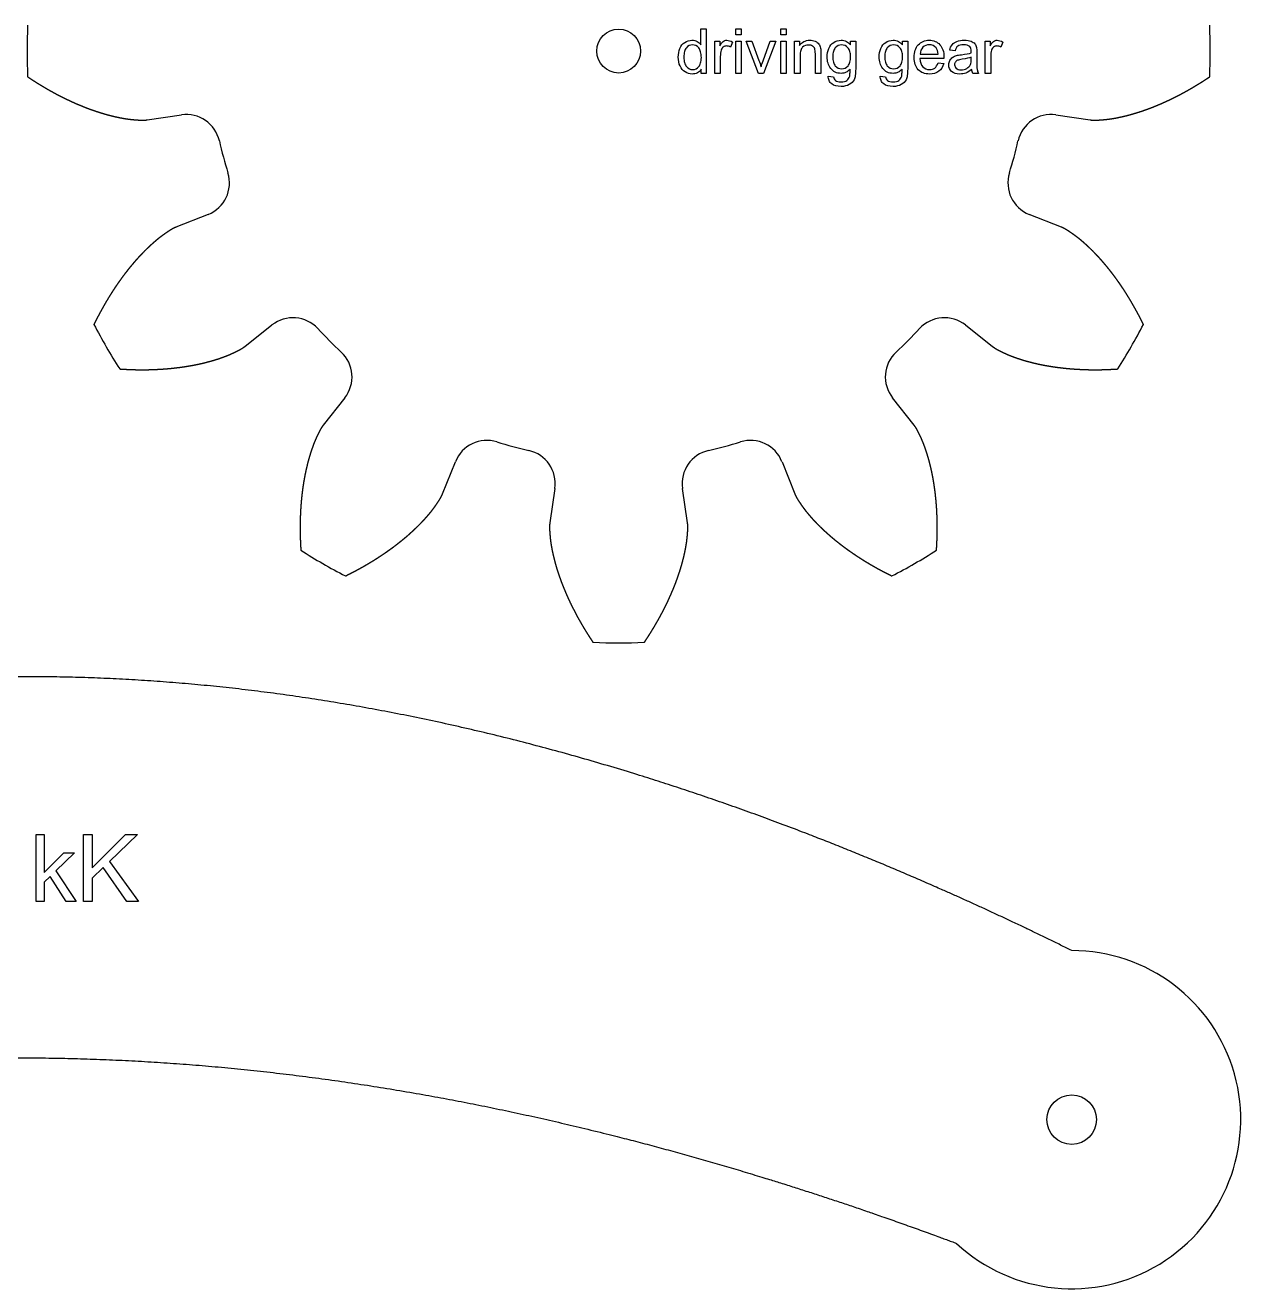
# Model space of a CAD drawing. Header units: millimetres. Extents: x 18 to 1169, y 18 to 1181.
# Drawn here: x 233.7 to 449.4, y 18 to 242.2 of the extents above; entities that cross this region are included whole.
import ezdxf

# ---------------------------------------------------------------- set-up
doc = ezdxf.new("R2010")
doc.units = ezdxf.units.MM
doc.layers.add('cut', color=5, linetype='Continuous', true_color=0x0000ff)
doc.layers.add('line engraving', color=1, linetype='Continuous', true_color=0xff0000)

msp = doc.modelspace()

# ---------------------------------------------------------------- linework, layer by layer
at = {"layer": 'cut', "color": 5, "true_color": 0x0000ff}
for p, q in [((255.31, 225.37), (261.41, 226.26)), ((416.59, 226.26), (422.69, 225.37)), ((266.14, 208.6), (260.42, 206.32)), ((417.58, 206.32), (411.86, 208.6)), ((272.64, 185.16), (277.47, 188.98)), ((400.53, 188.98), (405.36, 185.16)), ((290.39, 176.05), (286.58, 171.22)), ((391.42, 171.22), (387.61, 176.05)), ((307.74, 159), (310.01, 164.72)), ((367.99, 164.72), (370.26, 159)), ((327.67, 159.99), (326.78, 153.9)), ((351.22, 153.9), (350.33, 159.99))]:
    msp.add_line(p, q, dxfattribs=at)
for centre, radius in [((339, 237.58), 3.9), ((419.4, 48), 4.4)]:
    msp.add_circle(centre, radius, dxfattribs=at)
for centre, radius, start, end in [((339, 237.58), 105, 177.5067, -177.5067), ((339, 237.58), 105, -2.4933, 2.4933), ((262.27, 220.32), 6, 12.6817, 98.3062), ((415.73, 220.32), 6, 81.6938, 167.3183), ((339, 237.58), 72.64, -167.3183, -162.6817), ((339, 237.58), 72.64, -17.3183, -12.6817), ((263.92, 214.17), 6, -68.3062, 17.3183), ((414.08, 214.17), 6, 162.6817, -111.6938), ((339, 237.58), 105, -152.4933, -147.5067), ((281.19, 184.27), 6, 42.6817, 128.3062), ((339, 237.58), 72.64, -137.3183, -132.6817), ((339, 237.58), 72.64, -47.3183, -42.6817), ((396.81, 184.27), 6, 51.6938, 137.3183), ((339, 237.58), 105, -32.4933, -27.5067), ((285.68, 179.77), 6, -38.3062, 47.3183), ((392.32, 179.77), 6, 132.6817, -141.6938), ((315.59, 162.5), 6, 72.6817, 158.3062), ((339, 237.58), 72.64, -107.3183, -102.6817), ((339, 237.58), 72.64, -77.3183, -72.6817), ((362.41, 162.5), 6, 21.6938, 107.3183), ((321.73, 160.86), 6, -8.3062, 77.3183), ((356.27, 160.86), 6, 102.6817, -171.6938), ((339, 237.58), 105, -122.4933, -117.5067), ((339, 237.58), 105, -62.4933, -57.5067), ((339, 237.58), 105, -92.4933, -87.5067), ((419.4, 48), 30, -132.939, 90)]:
    msp.add_arc(centre, radius, start, end, dxfattribs=at)
for points in [[(234.1, 233.02), (234.16, 232.98), (234.27, 232.9), (234.45, 232.78), (234.68, 232.63), (234.97, 232.44), (235.27, 232.25), (235.56, 232.06), (235.86, 231.88), (236.15, 231.7), (236.45, 231.52), (236.74, 231.34), (237.04, 231.16), (237.33, 230.99), (237.63, 230.82), (237.93, 230.65), (238.23, 230.48), (238.52, 230.32), (238.82, 230.15), (239.12, 229.99), (239.42, 229.84), (239.72, 229.68), (240.02, 229.53), (240.33, 229.37), (240.63, 229.22), (240.93, 229.08), (241.23, 228.93), (241.53, 228.79), (241.84, 228.65), (242.14, 228.51), (242.44, 228.37), (242.75, 228.24), (243.05, 228.11), (243.36, 227.98), (243.66, 227.86), (243.97, 227.73), (244.27, 227.61), (244.58, 227.49), (244.88, 227.38), (245.19, 227.26), (245.49, 227.15), (245.8, 227.05), (246.11, 226.94), (246.42, 226.84), (246.72, 226.74), (247.03, 226.64), (247.34, 226.55), (247.64, 226.46), (247.95, 226.37), (248.26, 226.28), (248.57, 226.2), (248.88, 226.12), (249.18, 226.04), (249.49, 225.97), (249.8, 225.9), (250.11, 225.84), (250.42, 225.77), (250.72, 225.71), (251.03, 225.66), (251.34, 225.6), (251.65, 225.55), (251.96, 225.51), (252.26, 225.47), (252.57, 225.44), (252.88, 225.41), (253.18, 225.38), (253.49, 225.36), (253.8, 225.34), (254.1, 225.32), (254.41, 225.31), (254.71, 225.31), (254.95, 225.32), (255.13, 225.34), (255.25, 225.36), (255.31, 225.37)], [(422.69, 225.37), (422.75, 225.36), (422.87, 225.34), (423.05, 225.32), (423.29, 225.31), (423.59, 225.31), (423.9, 225.32), (424.2, 225.34), (424.51, 225.36), (424.82, 225.38), (425.12, 225.41), (425.43, 225.44), (425.74, 225.47), (426.04, 225.51), (426.35, 225.55), (426.66, 225.6), (426.97, 225.66), (427.28, 225.71), (427.58, 225.77), (427.89, 225.84), (428.2, 225.9), (428.51, 225.97), (428.82, 226.04), (429.12, 226.12), (429.43, 226.2), (429.74, 226.28), (430.05, 226.37), (430.36, 226.46), (430.66, 226.55), (430.97, 226.64), (431.28, 226.74), (431.58, 226.84), (431.89, 226.94), (432.2, 227.05), (432.51, 227.15), (432.81, 227.26), (433.12, 227.38), (433.42, 227.49), (433.73, 227.61), (434.03, 227.73), (434.34, 227.86), (434.64, 227.98), (434.95, 228.11), (435.25, 228.24), (435.56, 228.37), (435.86, 228.51), (436.16, 228.65), (436.47, 228.79), (436.77, 228.93), (437.07, 229.08), (437.37, 229.22), (437.67, 229.37), (437.98, 229.53), (438.28, 229.68), (438.58, 229.84), (438.88, 229.99), (439.18, 230.15), (439.48, 230.32), (439.77, 230.48), (440.07, 230.65), (440.37, 230.82), (440.67, 230.99), (440.96, 231.16), (441.26, 231.34), (441.55, 231.52), (441.85, 231.7), (442.14, 231.88), (442.44, 232.06), (442.73, 232.25), (443.03, 232.44), (443.32, 232.63), (443.55, 232.78), (443.73, 232.9), (443.84, 232.98), (443.9, 233.02)], [(260.42, 206.32), (260.36, 206.3), (260.25, 206.25), (260.08, 206.18), (259.87, 206.07), (259.6, 205.92), (259.34, 205.75), (259.09, 205.59), (258.83, 205.42), (258.58, 205.24), (258.33, 205.07), (258.07, 204.89), (257.83, 204.71), (257.58, 204.52), (257.33, 204.33), (257.09, 204.13), (256.85, 203.93), (256.61, 203.73), (256.38, 203.52), (256.14, 203.31), (255.91, 203.1), (255.68, 202.89), (255.45, 202.67), (255.22, 202.45), (254.99, 202.23), (254.77, 202), (254.54, 201.77), (254.32, 201.54), (254.1, 201.31), (253.88, 201.07), (253.66, 200.84), (253.45, 200.6), (253.23, 200.36), (253.02, 200.11), (252.81, 199.86), (252.6, 199.62), (252.39, 199.36), (252.18, 199.11), (251.98, 198.86), (251.77, 198.6), (251.57, 198.34), (251.37, 198.08), (251.17, 197.81), (250.97, 197.55), (250.77, 197.28), (250.58, 197.01), (250.39, 196.74), (250.19, 196.47), (250, 196.19), (249.81, 195.92), (249.63, 195.64), (249.44, 195.36), (249.25, 195.08), (249.07, 194.79), (248.89, 194.51), (248.71, 194.22), (248.53, 193.93), (248.35, 193.64), (248.18, 193.35), (248, 193.05), (247.83, 192.76), (247.66, 192.46), (247.49, 192.16), (247.32, 191.86), (247.15, 191.56), (246.99, 191.26), (246.82, 190.95), (246.66, 190.64), (246.5, 190.34), (246.34, 190.03), (246.18, 189.72), (246.06, 189.47), (245.96, 189.28), (245.9, 189.15), (245.87, 189.09)], [(432.13, 189.09), (432.1, 189.15), (432.04, 189.28), (431.94, 189.47), (431.82, 189.72), (431.66, 190.03), (431.5, 190.34), (431.34, 190.64), (431.18, 190.95), (431.01, 191.26), (430.85, 191.56), (430.68, 191.86), (430.51, 192.16), (430.34, 192.46), (430.17, 192.76), (430, 193.05), (429.82, 193.35), (429.65, 193.64), (429.47, 193.93), (429.29, 194.22), (429.11, 194.51), (428.93, 194.79), (428.75, 195.08), (428.56, 195.36), (428.37, 195.64), (428.19, 195.92), (428, 196.19), (427.81, 196.47), (427.61, 196.74), (427.42, 197.01), (427.23, 197.28), (427.03, 197.55), (426.83, 197.81), (426.63, 198.08), (426.43, 198.34), (426.23, 198.6), (426.02, 198.86), (425.82, 199.11), (425.61, 199.36), (425.4, 199.62), (425.19, 199.86), (424.98, 200.11), (424.77, 200.36), (424.55, 200.6), (424.34, 200.84), (424.12, 201.07), (423.9, 201.31), (423.68, 201.54), (423.46, 201.77), (423.23, 202), (423.01, 202.23), (422.78, 202.45), (422.55, 202.67), (422.32, 202.89), (422.09, 203.1), (421.86, 203.31), (421.62, 203.52), (421.39, 203.73), (421.15, 203.93), (420.91, 204.13), (420.67, 204.33), (420.42, 204.52), (420.17, 204.71), (419.93, 204.89), (419.67, 205.07), (419.42, 205.24), (419.17, 205.42), (418.91, 205.59), (418.66, 205.75), (418.4, 205.92), (418.13, 206.07), (417.92, 206.18), (417.75, 206.25), (417.64, 206.3), (417.58, 206.32)], [(250.44, 181.18), (250.51, 181.17), (250.65, 181.16), (250.86, 181.15), (251.14, 181.13), (251.48, 181.12), (251.83, 181.1), (252.18, 181.08), (252.53, 181.07), (252.87, 181.06), (253.22, 181.05), (253.56, 181.05), (253.91, 181.04), (254.25, 181.04), (254.59, 181.04), (254.94, 181.04), (255.28, 181.05), (255.62, 181.05), (255.96, 181.06), (256.3, 181.07), (256.64, 181.09), (256.98, 181.1), (257.31, 181.12), (257.65, 181.14), (257.99, 181.16), (258.32, 181.18), (258.66, 181.21), (258.99, 181.23), (259.32, 181.26), (259.65, 181.3), (259.98, 181.33), (260.31, 181.37), (260.64, 181.41), (260.97, 181.45), (261.3, 181.49), (261.62, 181.54), (261.95, 181.58), (262.27, 181.63), (262.59, 181.69), (262.92, 181.74), (263.24, 181.8), (263.56, 181.86), (263.87, 181.92), (264.19, 181.99), (264.51, 182.05), (264.82, 182.12), (265.14, 182.19), (265.45, 182.27), (265.76, 182.35), (266.07, 182.43), (266.38, 182.51), (266.68, 182.59), (266.99, 182.68), (267.29, 182.77), (267.59, 182.87), (267.89, 182.96), (268.19, 183.06), (268.49, 183.17), (268.78, 183.27), (269.07, 183.38), (269.37, 183.49), (269.65, 183.6), (269.94, 183.72), (270.22, 183.85), (270.5, 183.98), (270.78, 184.11), (271.06, 184.24), (271.33, 184.38), (271.61, 184.51), (271.88, 184.66), (272.14, 184.81), (272.34, 184.94), (272.49, 185.05), (272.59, 185.12), (272.64, 185.16)], [(405.36, 185.16), (405.41, 185.12), (405.51, 185.05), (405.66, 184.94), (405.86, 184.81), (406.12, 184.66), (406.39, 184.51), (406.67, 184.38), (406.94, 184.24), (407.22, 184.11), (407.5, 183.98), (407.78, 183.85), (408.06, 183.72), (408.35, 183.6), (408.63, 183.49), (408.93, 183.38), (409.22, 183.27), (409.51, 183.17), (409.81, 183.06), (410.11, 182.96), (410.41, 182.87), (410.71, 182.77), (411.01, 182.68), (411.32, 182.59), (411.62, 182.51), (411.93, 182.43), (412.24, 182.35), (412.55, 182.27), (412.86, 182.19), (413.18, 182.12), (413.49, 182.05), (413.81, 181.99), (414.13, 181.92), (414.44, 181.86), (414.76, 181.8), (415.08, 181.74), (415.41, 181.69), (415.73, 181.63), (416.05, 181.58), (416.38, 181.54), (416.7, 181.49), (417.03, 181.45), (417.36, 181.41), (417.69, 181.37), (418.02, 181.33), (418.35, 181.3), (418.68, 181.26), (419.01, 181.23), (419.34, 181.21), (419.68, 181.18), (420.01, 181.16), (420.35, 181.14), (420.69, 181.12), (421.02, 181.1), (421.36, 181.09), (421.7, 181.07), (422.04, 181.06), (422.38, 181.05), (422.72, 181.05), (423.06, 181.04), (423.41, 181.04), (423.75, 181.04), (424.09, 181.04), (424.44, 181.05), (424.78, 181.05), (425.13, 181.06), (425.47, 181.07), (425.82, 181.08), (426.17, 181.1), (426.52, 181.12), (426.86, 181.13), (427.14, 181.15), (427.35, 181.16), (427.49, 181.17), (427.56, 181.18)], [(286.58, 171.22), (286.54, 171.17), (286.47, 171.08), (286.36, 170.93), (286.23, 170.72), (286.07, 170.46), (285.93, 170.19), (285.79, 169.92), (285.66, 169.64), (285.52, 169.37), (285.39, 169.09), (285.26, 168.81), (285.14, 168.52), (285.02, 168.24), (284.9, 167.95), (284.79, 167.66), (284.69, 167.37), (284.58, 167.07), (284.48, 166.77), (284.38, 166.48), (284.28, 166.18), (284.19, 165.87), (284.1, 165.57), (284.01, 165.27), (283.92, 164.96), (283.84, 164.65), (283.76, 164.34), (283.69, 164.03), (283.61, 163.72), (283.54, 163.41), (283.47, 163.09), (283.4, 162.78), (283.34, 162.46), (283.27, 162.14), (283.21, 161.82), (283.16, 161.5), (283.1, 161.18), (283.05, 160.86), (283, 160.53), (282.95, 160.21), (282.91, 159.88), (282.86, 159.55), (282.82, 159.23), (282.78, 158.9), (282.75, 158.57), (282.71, 158.24), (282.68, 157.91), (282.65, 157.57), (282.62, 157.24), (282.6, 156.91), (282.57, 156.57), (282.55, 156.23), (282.53, 155.9), (282.52, 155.56), (282.5, 155.22), (282.49, 154.88), (282.48, 154.54), (282.47, 154.2), (282.46, 153.86), (282.46, 153.52), (282.46, 153.18), (282.46, 152.83), (282.46, 152.49), (282.46, 152.15), (282.47, 151.8), (282.48, 151.46), (282.49, 151.11), (282.5, 150.76), (282.52, 150.42), (282.53, 150.07), (282.55, 149.72), (282.57, 149.44), (282.58, 149.23), (282.59, 149.09), (282.59, 149.02)], [(395.41, 149.02), (395.41, 149.09), (395.42, 149.23), (395.43, 149.44), (395.45, 149.72), (395.47, 150.07), (395.48, 150.42), (395.5, 150.76), (395.51, 151.11), (395.52, 151.46), (395.53, 151.8), (395.54, 152.15), (395.54, 152.49), (395.54, 152.83), (395.54, 153.18), (395.54, 153.52), (395.54, 153.86), (395.53, 154.2), (395.52, 154.54), (395.51, 154.88), (395.5, 155.22), (395.48, 155.56), (395.47, 155.9), (395.45, 156.23), (395.43, 156.57), (395.4, 156.91), (395.38, 157.24), (395.35, 157.57), (395.32, 157.91), (395.29, 158.24), (395.25, 158.57), (395.22, 158.9), (395.18, 159.23), (395.14, 159.55), (395.09, 159.88), (395.05, 160.21), (395, 160.53), (394.95, 160.86), (394.9, 161.18), (394.84, 161.5), (394.79, 161.82), (394.73, 162.14), (394.66, 162.46), (394.6, 162.78), (394.53, 163.09), (394.46, 163.41), (394.39, 163.72), (394.31, 164.03), (394.24, 164.34), (394.16, 164.65), (394.08, 164.96), (393.99, 165.27), (393.9, 165.57), (393.81, 165.87), (393.72, 166.18), (393.62, 166.48), (393.52, 166.77), (393.42, 167.07), (393.31, 167.37), (393.21, 167.66), (393.1, 167.95), (392.98, 168.24), (392.86, 168.52), (392.74, 168.81), (392.61, 169.09), (392.48, 169.37), (392.34, 169.64), (392.21, 169.92), (392.07, 170.19), (391.93, 170.46), (391.77, 170.72), (391.64, 170.93), (391.53, 171.08), (391.46, 171.17), (391.42, 171.22)], [(290.51, 144.45), (290.57, 144.48), (290.69, 144.55), (290.88, 144.64), (291.13, 144.77), (291.44, 144.92), (291.75, 145.08), (292.06, 145.24), (292.37, 145.41), (292.67, 145.57), (292.98, 145.74), (293.28, 145.9), (293.58, 146.07), (293.88, 146.24), (294.17, 146.41), (294.47, 146.59), (294.76, 146.76), (295.06, 146.94), (295.35, 147.11), (295.63, 147.29), (295.92, 147.47), (296.21, 147.66), (296.49, 147.84), (296.77, 148.02), (297.05, 148.21), (297.33, 148.4), (297.61, 148.59), (297.88, 148.78), (298.16, 148.97), (298.43, 149.16), (298.7, 149.36), (298.96, 149.55), (299.23, 149.75), (299.49, 149.95), (299.75, 150.15), (300.01, 150.36), (300.27, 150.56), (300.53, 150.77), (300.78, 150.97), (301.03, 151.18), (301.28, 151.39), (301.53, 151.6), (301.77, 151.82), (302.01, 152.03), (302.25, 152.25), (302.49, 152.46), (302.73, 152.68), (302.96, 152.9), (303.19, 153.13), (303.42, 153.35), (303.64, 153.58), (303.87, 153.8), (304.09, 154.03), (304.3, 154.26), (304.52, 154.49), (304.73, 154.73), (304.94, 154.96), (305.14, 155.2), (305.35, 155.44), (305.55, 155.68), (305.74, 155.92), (305.94, 156.16), (306.12, 156.41), (306.31, 156.66), (306.48, 156.91), (306.66, 157.16), (306.83, 157.42), (307, 157.67), (307.17, 157.93), (307.33, 158.19), (307.48, 158.45), (307.59, 158.67), (307.67, 158.83), (307.72, 158.95), (307.74, 159)], [(370.26, 159), (370.28, 158.95), (370.33, 158.83), (370.41, 158.67), (370.52, 158.45), (370.67, 158.19), (370.83, 157.93), (371, 157.67), (371.17, 157.42), (371.34, 157.16), (371.52, 156.91), (371.69, 156.66), (371.88, 156.41), (372.06, 156.16), (372.26, 155.92), (372.45, 155.68), (372.65, 155.44), (372.86, 155.2), (373.06, 154.96), (373.27, 154.73), (373.48, 154.49), (373.7, 154.26), (373.91, 154.03), (374.13, 153.8), (374.36, 153.58), (374.58, 153.35), (374.81, 153.13), (375.04, 152.9), (375.27, 152.68), (375.51, 152.46), (375.75, 152.25), (375.99, 152.03), (376.23, 151.82), (376.47, 151.6), (376.72, 151.39), (376.97, 151.18), (377.22, 150.97), (377.47, 150.77), (377.73, 150.56), (377.99, 150.36), (378.25, 150.15), (378.51, 149.95), (378.77, 149.75), (379.04, 149.55), (379.3, 149.36), (379.57, 149.16), (379.84, 148.97), (380.12, 148.78), (380.39, 148.59), (380.67, 148.4), (380.95, 148.21), (381.23, 148.02), (381.51, 147.84), (381.79, 147.66), (382.08, 147.47), (382.37, 147.29), (382.65, 147.11), (382.94, 146.94), (383.24, 146.76), (383.53, 146.59), (383.83, 146.41), (384.12, 146.24), (384.42, 146.07), (384.72, 145.9), (385.02, 145.74), (385.33, 145.57), (385.63, 145.41), (385.94, 145.24), (386.25, 145.08), (386.56, 144.92), (386.87, 144.77), (387.12, 144.64), (387.31, 144.55), (387.43, 144.48), (387.49, 144.45)], [(326.78, 153.9), (326.77, 153.84), (326.76, 153.72), (326.74, 153.54), (326.73, 153.29), (326.73, 152.99), (326.74, 152.69), (326.75, 152.38), (326.77, 152.07), (326.8, 151.77), (326.82, 151.46), (326.85, 151.15), (326.89, 150.85), (326.92, 150.54), (326.97, 150.23), (327.02, 149.92), (327.07, 149.62), (327.13, 149.31), (327.19, 149), (327.25, 148.69), (327.32, 148.38), (327.39, 148.08), (327.46, 147.77), (327.54, 147.46), (327.62, 147.15), (327.7, 146.84), (327.78, 146.54), (327.87, 146.23), (327.96, 145.92), (328.06, 145.61), (328.15, 145.31), (328.25, 145), (328.36, 144.69), (328.46, 144.39), (328.57, 144.08), (328.68, 143.77), (328.79, 143.47), (328.91, 143.16), (329.03, 142.85), (329.15, 142.55), (329.27, 142.24), (329.4, 141.94), (329.53, 141.64), (329.66, 141.33), (329.79, 141.03), (329.93, 140.72), (330.06, 140.42), (330.2, 140.12), (330.35, 139.81), (330.49, 139.51), (330.64, 139.21), (330.79, 138.91), (330.94, 138.61), (331.1, 138.31), (331.25, 138.01), (331.41, 137.71), (331.57, 137.41), (331.73, 137.11), (331.9, 136.81), (332.07, 136.51), (332.24, 136.21), (332.41, 135.92), (332.58, 135.62), (332.76, 135.32), (332.93, 135.03), (333.11, 134.73), (333.3, 134.44), (333.48, 134.15), (333.67, 133.85), (333.86, 133.56), (334.05, 133.27), (334.2, 133.03), (334.32, 132.86), (334.39, 132.74), (334.43, 132.68)], [(343.57, 132.68), (343.61, 132.74), (343.68, 132.86), (343.8, 133.03), (343.95, 133.27), (344.14, 133.56), (344.33, 133.85), (344.52, 134.15), (344.7, 134.44), (344.89, 134.73), (345.07, 135.03), (345.24, 135.32), (345.42, 135.62), (345.59, 135.92), (345.76, 136.21), (345.93, 136.51), (346.1, 136.81), (346.27, 137.11), (346.43, 137.41), (346.59, 137.71), (346.75, 138.01), (346.9, 138.31), (347.06, 138.61), (347.21, 138.91), (347.36, 139.21), (347.51, 139.51), (347.65, 139.81), (347.8, 140.12), (347.94, 140.42), (348.07, 140.72), (348.21, 141.03), (348.34, 141.33), (348.47, 141.64), (348.6, 141.94), (348.73, 142.24), (348.85, 142.55), (348.97, 142.85), (349.09, 143.16), (349.21, 143.47), (349.32, 143.77), (349.43, 144.08), (349.54, 144.39), (349.64, 144.69), (349.75, 145), (349.85, 145.31), (349.94, 145.61), (350.04, 145.92), (350.13, 146.23), (350.22, 146.54), (350.3, 146.84), (350.38, 147.15), (350.46, 147.46), (350.54, 147.77), (350.61, 148.08), (350.68, 148.38), (350.75, 148.69), (350.81, 149), (350.87, 149.31), (350.93, 149.62), (350.98, 149.92), (351.03, 150.23), (351.08, 150.54), (351.11, 150.85), (351.15, 151.15), (351.18, 151.46), (351.2, 151.77), (351.23, 152.07), (351.25, 152.38), (351.26, 152.69), (351.27, 152.99), (351.27, 153.29), (351.26, 153.54), (351.24, 153.72), (351.23, 153.84), (351.22, 153.9)], [(419.4, 78), (411.97, 81.69), (397.12, 88.73), (374.83, 98.34), (345.12, 109.19), (307.98, 119.25), (270.84, 125.51), (233.7, 127.65), (196.56, 125.51), (159.42, 119.25), (122.28, 109.19), (92.57, 98.34), (70.29, 88.73), (55.43, 81.69), (48, 78)]]:
    msp.add_open_spline(points, degree=5, dxfattribs=at)
msp.add_open_spline([(68.8, 26.38), (71.99, 27.6), (82.52, 31.53), (100.42, 37.73), (125.71, 45.3), (158.42, 52.82), (195.41, 58.09), (232.5, 59.87), (269.69, 58.04), (306.99, 52.75), (340.3, 45.19), (366.19, 37.57), (384.61, 31.31), (395.54, 27.32), (398.97, 26.04)], degree=5, knots=[-0.9433543, -0.9433543, -0.9433543, -0.9433543, -0.9433543, -0.9433543, -0.9, -0.8, -0.7, -0.6, -0.5, -0.4, -0.3, -0.2, -0.1, -0.0544049, -0.0544049, -0.0544049, -0.0544049, -0.0544049, -0.0544049], dxfattribs=at)
at = {"layer": 'line engraving', "color": 1, "true_color": 0xff0000}
for points in [[(353.65, 233.62), (353.65, 234.35), (353.51, 234.15), (353.35, 233.97), (353.17, 233.83), (352.98, 233.71), (352.77, 233.61), (352.54, 233.55), (352.3, 233.51), (352.05, 233.49), (351.71, 233.52), (351.39, 233.59), (351.08, 233.71), (350.78, 233.87), (350.51, 234.08), (350.27, 234.32), (350.07, 234.61), (349.89, 234.93), (349.75, 235.28), (349.65, 235.66), (349.6, 236.06), (349.58, 236.49), (349.59, 236.91), (349.65, 237.31), (349.74, 237.69), (349.86, 238.05), (350.02, 238.38), (350.22, 238.66), (350.45, 238.91), (350.72, 239.12), (351.02, 239.28), (351.33, 239.4), (351.66, 239.47), (352, 239.49), (352.25, 239.48), (352.49, 239.44), (352.72, 239.37), (352.93, 239.27), (353.12, 239.15), (353.29, 239.02), (353.45, 238.87), (353.59, 238.7), (353.59, 241.54), (354.55, 241.54), (354.55, 233.62), (353.65, 233.62)], [(359.77, 240.43), (359.77, 241.54), (360.75, 241.54), (360.75, 240.43), (359.77, 240.43)], [(367.76, 240.43), (367.76, 241.54), (368.74, 241.54), (368.74, 240.43), (367.76, 240.43)], [(350.58, 236.49), (350.58, 236.22), (350.6, 235.97), (350.64, 235.74), (350.69, 235.52), (350.76, 235.33), (350.84, 235.15), (350.93, 234.98), (351.04, 234.84), (351.28, 234.6), (351.55, 234.43), (351.83, 234.33), (352.14, 234.29), (352.44, 234.33), (352.73, 234.42), (352.99, 234.59), (353.22, 234.81), (353.33, 234.95), (353.42, 235.11), (353.49, 235.28), (353.55, 235.47), (353.6, 235.68), (353.64, 235.91), (353.66, 236.15), (353.67, 236.41), (353.66, 236.69), (353.64, 236.96), (353.6, 237.2), (353.55, 237.43), (353.49, 237.63), (353.41, 237.82), (353.32, 237.99), (353.21, 238.14), (352.97, 238.38), (352.71, 238.55), (352.41, 238.65), (352.09, 238.69), (351.78, 238.65), (351.5, 238.55), (351.24, 238.39), (351.01, 238.16), (350.91, 238.01), (350.82, 237.85), (350.75, 237.67), (350.68, 237.47), (350.64, 237.26), (350.6, 237.02), (350.58, 236.76), (350.58, 236.49)], [(356.07, 233.62), (356.07, 239.36), (356.95, 239.36), (356.95, 238.49), (357.11, 238.77), (357.27, 239), (357.42, 239.17), (357.57, 239.3), (357.71, 239.38), (357.86, 239.44), (358.02, 239.48), (358.19, 239.49), (358.44, 239.47), (358.69, 239.41), (358.94, 239.32), (359.19, 239.18), (358.85, 238.28), (358.68, 238.37), (358.5, 238.43), (358.32, 238.47), (358.14, 238.49), (357.99, 238.47), (357.84, 238.44), (357.7, 238.38), (357.57, 238.29), (357.45, 238.19), (357.35, 238.07), (357.27, 237.92), (357.21, 237.76), (357.13, 237.5), (357.08, 237.22), (357.05, 236.93), (357.04, 236.63), (357.04, 233.62), (356.07, 233.62)], [(359.77, 233.62), (359.77, 239.36), (360.75, 239.36), (360.75, 233.62), (359.77, 233.62)], [(363.82, 233.62), (361.64, 239.36), (362.66, 239.36), (363.9, 235.93), (363.99, 235.64), (364.09, 235.36), (364.18, 235.07), (364.26, 234.77), (364.33, 235.01), (364.42, 235.27), (364.52, 235.55), (364.63, 235.86), (365.9, 239.36), (366.9, 239.36), (364.73, 233.62), (363.82, 233.62)], [(367.76, 233.62), (367.76, 239.36), (368.74, 239.36), (368.74, 233.62), (367.76, 233.62)], [(370.22, 233.62), (370.22, 239.36), (371.09, 239.36), (371.09, 238.55), (371.26, 238.77), (371.44, 238.96), (371.65, 239.12), (371.87, 239.26), (372.1, 239.36), (372.36, 239.43), (372.63, 239.48), (372.92, 239.49), (373.17, 239.48), (373.42, 239.44), (373.65, 239.39), (373.87, 239.31), (374.08, 239.2), (374.25, 239.09), (374.4, 238.96), (374.52, 238.82), (374.62, 238.66), (374.71, 238.49), (374.78, 238.3), (374.83, 238.1), (374.85, 237.94), (374.87, 237.73), (374.88, 237.46), (374.88, 237.15), (374.88, 233.62), (373.91, 233.62), (373.91, 237.11), (373.9, 237.39), (373.88, 237.63), (373.84, 237.84), (373.8, 238), (373.73, 238.14), (373.64, 238.27), (373.53, 238.38), (373.39, 238.47), (373.24, 238.55), (373.08, 238.6), (372.9, 238.64), (372.71, 238.65), (372.41, 238.62), (372.14, 238.55), (371.88, 238.43), (371.64, 238.25), (371.54, 238.14), (371.44, 238.01), (371.37, 237.86), (371.3, 237.68), (371.25, 237.48), (371.22, 237.26), (371.2, 237.02), (371.19, 236.76), (371.19, 233.62), (370.22, 233.62)], [(376.19, 233.15), (377.14, 233.01), (377.18, 232.8), (377.25, 232.63), (377.35, 232.48), (377.47, 232.37), (377.67, 232.25), (377.9, 232.17), (378.16, 232.12), (378.46, 232.1), (378.78, 232.12), (379.06, 232.17), (379.3, 232.25), (379.5, 232.37), (379.67, 232.52), (379.81, 232.69), (379.92, 232.9), (380, 233.13), (380.02, 233.21), (380.03, 233.32), (380.04, 233.44), (380.05, 233.59), (380.06, 233.75), (380.07, 233.94), (380.07, 234.15), (380.07, 234.37), (379.9, 234.2), (379.73, 234.05), (379.55, 233.92), (379.35, 233.81), (379.15, 233.73), (378.94, 233.67), (378.71, 233.63), (378.48, 233.62), (378.19, 233.64), (377.92, 233.68), (377.67, 233.74), (377.43, 233.84), (377.21, 233.96), (377.01, 234.1), (376.82, 234.28), (376.65, 234.48), (376.5, 234.7), (376.36, 234.93), (376.25, 235.17), (376.16, 235.42), (376.09, 235.68), (376.04, 235.95), (376.01, 236.23), (376, 236.52), (376.02, 236.93), (376.07, 237.31), (376.17, 237.69), (376.3, 238.04), (376.46, 238.37), (376.66, 238.66), (376.89, 238.9), (377.16, 239.11), (377.45, 239.28), (377.77, 239.4), (378.12, 239.47), (378.49, 239.49), (378.73, 239.48), (378.97, 239.44), (379.2, 239.38), (379.41, 239.29), (379.62, 239.17), (379.81, 239.03), (379.99, 238.86), (380.16, 238.67), (380.16, 239.36), (381.06, 239.36), (381.06, 234.4), (381.05, 234.08), (381.04, 233.78), (381.02, 233.51), (380.99, 233.26), (380.95, 233.03), (380.9, 232.83), (380.85, 232.65), (380.79, 232.5), (380.63, 232.24), (380.43, 232), (380.2, 231.8), (379.92, 231.62), (379.61, 231.48), (379.26, 231.38), (378.88, 231.31), (378.46, 231.29), (377.98, 231.32), (377.54, 231.41), (377.15, 231.55), (376.81, 231.76), (376.66, 231.88), (376.53, 232.02), (376.42, 232.17), (376.34, 232.33), (376.27, 232.52), (376.22, 232.71), (376.2, 232.92), (376.19, 233.15)], [(377, 236.6), (377.01, 236.32), (377.03, 236.07), (377.06, 235.83), (377.11, 235.62), (377.17, 235.42), (377.25, 235.24), (377.34, 235.09), (377.45, 234.95), (377.69, 234.72), (377.95, 234.56), (378.25, 234.46), (378.57, 234.43), (378.89, 234.46), (379.19, 234.56), (379.46, 234.72), (379.7, 234.94), (379.8, 235.08), (379.89, 235.24), (379.97, 235.41), (380.04, 235.61), (380.09, 235.82), (380.12, 236.05), (380.14, 236.3), (380.15, 236.56), (380.14, 236.82), (380.12, 237.06), (380.08, 237.28), (380.03, 237.49), (379.97, 237.68), (379.89, 237.85), (379.79, 238.01), (379.68, 238.15), (379.44, 238.39), (379.17, 238.55), (378.87, 238.65), (378.56, 238.69), (378.24, 238.65), (377.96, 238.55), (377.69, 238.39), (377.45, 238.16), (377.35, 238.02), (377.26, 237.86), (377.18, 237.69), (377.11, 237.5), (377.06, 237.3), (377.03, 237.08), (377.01, 236.85), (377, 236.6)], [(385.42, 233.15), (386.37, 233.01), (386.41, 232.8), (386.48, 232.63), (386.58, 232.48), (386.7, 232.37), (386.9, 232.25), (387.13, 232.17), (387.39, 232.12), (387.69, 232.1), (388.01, 232.12), (388.29, 232.17), (388.53, 232.25), (388.73, 232.37), (388.9, 232.52), (389.04, 232.69), (389.15, 232.9), (389.23, 233.13), (389.25, 233.21), (389.26, 233.32), (389.27, 233.44), (389.28, 233.59), (389.29, 233.75), (389.3, 233.94), (389.3, 234.15), (389.3, 234.37), (389.13, 234.2), (388.96, 234.05), (388.78, 233.92), (388.58, 233.81), (388.38, 233.73), (388.17, 233.67), (387.94, 233.63), (387.71, 233.62), (387.42, 233.64), (387.15, 233.68), (386.9, 233.74), (386.66, 233.84), (386.44, 233.96), (386.24, 234.1), (386.05, 234.28), (385.88, 234.48), (385.73, 234.7), (385.59, 234.93), (385.48, 235.17), (385.39, 235.42), (385.32, 235.68), (385.27, 235.95), (385.24, 236.23), (385.23, 236.52), (385.25, 236.93), (385.3, 237.31), (385.4, 237.69), (385.53, 238.04), (385.69, 238.37), (385.89, 238.66), (386.12, 238.9), (386.39, 239.11), (386.68, 239.28), (387, 239.4), (387.35, 239.47), (387.72, 239.49), (387.96, 239.48), (388.2, 239.44), (388.43, 239.38), (388.64, 239.29), (388.85, 239.17), (389.04, 239.03), (389.22, 238.86), (389.39, 238.67), (389.39, 239.36), (390.29, 239.36), (390.29, 234.4), (390.28, 234.08), (390.27, 233.78), (390.25, 233.51), (390.22, 233.26), (390.18, 233.03), (390.13, 232.83), (390.08, 232.65), (390.01, 232.5), (389.86, 232.24), (389.66, 232), (389.43, 231.8), (389.15, 231.62), (388.84, 231.48), (388.49, 231.38), (388.11, 231.31), (387.69, 231.29), (387.21, 231.32), (386.77, 231.41), (386.38, 231.55), (386.03, 231.76), (385.89, 231.88), (385.76, 232.02), (385.65, 232.17), (385.57, 232.33), (385.5, 232.52), (385.45, 232.71), (385.43, 232.92), (385.42, 233.15)], [(386.23, 236.6), (386.24, 236.32), (386.26, 236.07), (386.29, 235.83), (386.34, 235.62), (386.4, 235.42), (386.48, 235.24), (386.57, 235.09), (386.68, 234.95), (386.92, 234.72), (387.18, 234.56), (387.48, 234.46), (387.8, 234.43), (388.12, 234.46), (388.42, 234.56), (388.69, 234.72), (388.93, 234.94), (389.03, 235.08), (389.12, 235.24), (389.2, 235.41), (389.27, 235.61), (389.32, 235.82), (389.35, 236.05), (389.37, 236.3), (389.38, 236.56), (389.37, 236.82), (389.35, 237.06), (389.31, 237.28), (389.26, 237.49), (389.2, 237.68), (389.12, 237.85), (389.02, 238.01), (388.91, 238.15), (388.67, 238.39), (388.4, 238.55), (388.1, 238.65), (387.79, 238.69), (387.47, 238.65), (387.19, 238.55), (386.92, 238.39), (386.68, 238.16), (386.58, 238.02), (386.48, 237.86), (386.41, 237.69), (386.34, 237.5), (386.29, 237.3), (386.26, 237.08), (386.24, 236.85), (386.23, 236.6)], [(395.69, 235.47), (396.69, 235.35), (396.55, 234.93), (396.35, 234.56), (396.11, 234.25), (395.81, 233.98), (395.47, 233.77), (395.08, 233.61), (394.64, 233.52), (394.17, 233.49), (393.86, 233.51), (393.57, 233.54), (393.3, 233.6), (393.04, 233.69), (392.8, 233.8), (392.57, 233.93), (392.36, 234.09), (392.17, 234.27), (392, 234.47), (391.85, 234.7), (391.72, 234.94), (391.62, 235.2), (391.54, 235.48), (391.48, 235.78), (391.44, 236.1), (391.43, 236.44), (391.44, 236.8), (391.48, 237.13), (391.54, 237.44), (391.62, 237.73), (391.72, 238), (391.85, 238.25), (392, 238.48), (392.18, 238.69), (392.37, 238.88), (392.58, 239.04), (392.8, 239.18), (393.04, 239.29), (393.28, 239.38), (393.55, 239.44), (393.82, 239.48), (394.11, 239.49), (394.39, 239.48), (394.66, 239.44), (394.92, 239.38), (395.16, 239.3), (395.39, 239.19), (395.6, 239.05), (395.8, 238.89), (395.99, 238.71), (396.16, 238.5), (396.31, 238.28), (396.44, 238.03), (396.54, 237.77), (396.62, 237.48), (396.68, 237.17), (396.71, 236.85), (396.72, 236.5), (396.72, 236.45), (396.72, 236.4), (396.72, 236.32), (396.72, 236.24), (392.44, 236.24), (392.49, 235.8), (392.6, 235.41), (392.76, 235.07), (392.97, 234.8), (393.23, 234.58), (393.51, 234.42), (393.83, 234.32), (394.17, 234.29), (394.43, 234.31), (394.67, 234.36), (394.89, 234.45), (395.09, 234.57), (395.27, 234.74), (395.43, 234.94), (395.57, 235.18), (395.69, 235.47)], [(392.49, 237.04), (395.7, 237.04), (395.65, 237.38), (395.57, 237.68), (395.47, 237.93), (395.33, 238.13), (395.08, 238.38), (394.8, 238.55), (394.48, 238.66), (394.12, 238.69), (393.8, 238.66), (393.51, 238.58), (393.24, 238.44), (393, 238.24), (392.79, 238), (392.64, 237.72), (392.54, 237.4), (392.49, 237.04)], [(401.66, 234.33), (401.39, 234.12), (401.13, 233.94), (400.87, 233.79), (400.62, 233.68), (400.36, 233.6), (400.1, 233.54), (399.83, 233.51), (399.54, 233.49), (399.1, 233.52), (398.71, 233.61), (398.37, 233.75), (398.09, 233.96), (397.87, 234.2), (397.71, 234.48), (397.61, 234.79), (397.58, 235.14), (397.59, 235.34), (397.63, 235.54), (397.69, 235.73), (397.77, 235.91), (397.88, 236.07), (398, 236.22), (398.13, 236.35), (398.28, 236.47), (398.44, 236.56), (398.61, 236.65), (398.79, 236.72), (398.98, 236.78), (399.14, 236.82), (399.34, 236.86), (399.57, 236.89), (399.84, 236.93), (400.39, 237), (400.86, 237.08), (401.26, 237.17), (401.58, 237.27), (401.58, 237.36), (401.58, 237.43), (401.58, 237.48), (401.58, 237.52), (401.56, 237.79), (401.51, 238.03), (401.43, 238.21), (401.31, 238.36), (401.1, 238.5), (400.84, 238.6), (400.54, 238.67), (400.2, 238.69), (399.88, 238.67), (399.6, 238.63), (399.37, 238.55), (399.18, 238.45), (399.03, 238.3), (398.9, 238.11), (398.79, 237.88), (398.7, 237.59), (397.75, 237.72), (397.83, 238.02), (397.92, 238.28), (398.04, 238.51), (398.18, 238.71), (398.34, 238.89), (398.54, 239.04), (398.77, 239.18), (399.04, 239.29), (399.33, 239.38), (399.64, 239.44), (399.98, 239.48), (400.34, 239.49), (400.69, 239.48), (401, 239.45), (401.29, 239.39), (401.53, 239.32), (401.75, 239.23), (401.93, 239.12), (402.08, 239.01), (402.21, 238.88), (402.31, 238.74), (402.39, 238.59), (402.46, 238.41), (402.51, 238.22), (402.53, 238.07), (402.55, 237.87), (402.56, 237.62), (402.56, 237.32), (402.56, 236.03), (402.56, 235.7), (402.56, 235.41), (402.57, 235.15), (402.57, 234.92), (402.58, 234.72), (402.59, 234.55), (402.61, 234.42), (402.62, 234.31), (402.66, 234.13), (402.71, 233.96), (402.78, 233.79), (402.87, 233.62), (401.85, 233.62), (401.78, 233.78), (401.73, 233.95), (401.69, 234.13), (401.66, 234.33)], [(404.06, 233.62), (404.06, 239.36), (404.93, 239.36), (404.93, 238.49), (405.1, 238.77), (405.25, 239), (405.41, 239.17), (405.55, 239.3), (405.7, 239.38), (405.85, 239.44), (406.01, 239.48), (406.17, 239.49), (406.42, 239.47), (406.67, 239.41), (406.92, 239.32), (407.17, 239.18), (406.84, 238.28), (406.66, 238.37), (406.48, 238.43), (406.3, 238.47), (406.13, 238.49), (405.97, 238.47), (405.82, 238.44), (405.68, 238.38), (405.55, 238.29), (405.44, 238.19), (405.34, 238.07), (405.25, 237.92), (405.19, 237.76), (405.12, 237.5), (405.07, 237.22), (405.04, 236.93), (405.03, 236.63), (405.03, 233.62), (404.06, 233.62)], [(401.58, 236.5), (401.28, 236.4), (400.91, 236.3), (400.48, 236.22), (399.99, 236.14), (399.71, 236.09), (399.48, 236.04), (399.29, 235.99), (399.14, 235.94), (399.02, 235.88), (398.92, 235.81), (398.83, 235.72), (398.76, 235.63), (398.7, 235.52), (398.65, 235.41), (398.63, 235.29), (398.62, 235.16), (398.64, 234.98), (398.69, 234.81), (398.79, 234.65), (398.91, 234.51), (399.08, 234.4), (399.28, 234.32), (399.51, 234.27), (399.78, 234.26), (400.05, 234.27), (400.31, 234.32), (400.55, 234.39), (400.78, 234.5), (400.98, 234.64), (401.16, 234.79), (401.3, 234.97), (401.42, 235.17), (401.49, 235.36), (401.54, 235.58), (401.57, 235.84), (401.58, 236.15), (401.58, 236.5)], [(235.6, 86.72), (235.6, 98.58), (237.06, 98.58), (237.06, 91.82), (240.5, 95.31), (242.39, 95.31), (239.1, 92.13), (242.72, 86.72), (240.92, 86.72), (238.08, 91.11), (237.06, 90.13), (237.06, 86.72), (235.6, 86.72)], [(244, 86.72), (244, 98.58), (245.57, 98.58), (245.57, 92.7), (251.46, 98.58), (253.58, 98.58), (248.61, 93.78), (253.8, 86.72), (251.73, 86.72), (247.51, 92.72), (245.57, 90.83), (245.57, 86.72), (244, 86.72)]]:
    msp.add_lwpolyline(points, dxfattribs=at)

doc.saveas('drawing.dxf')
